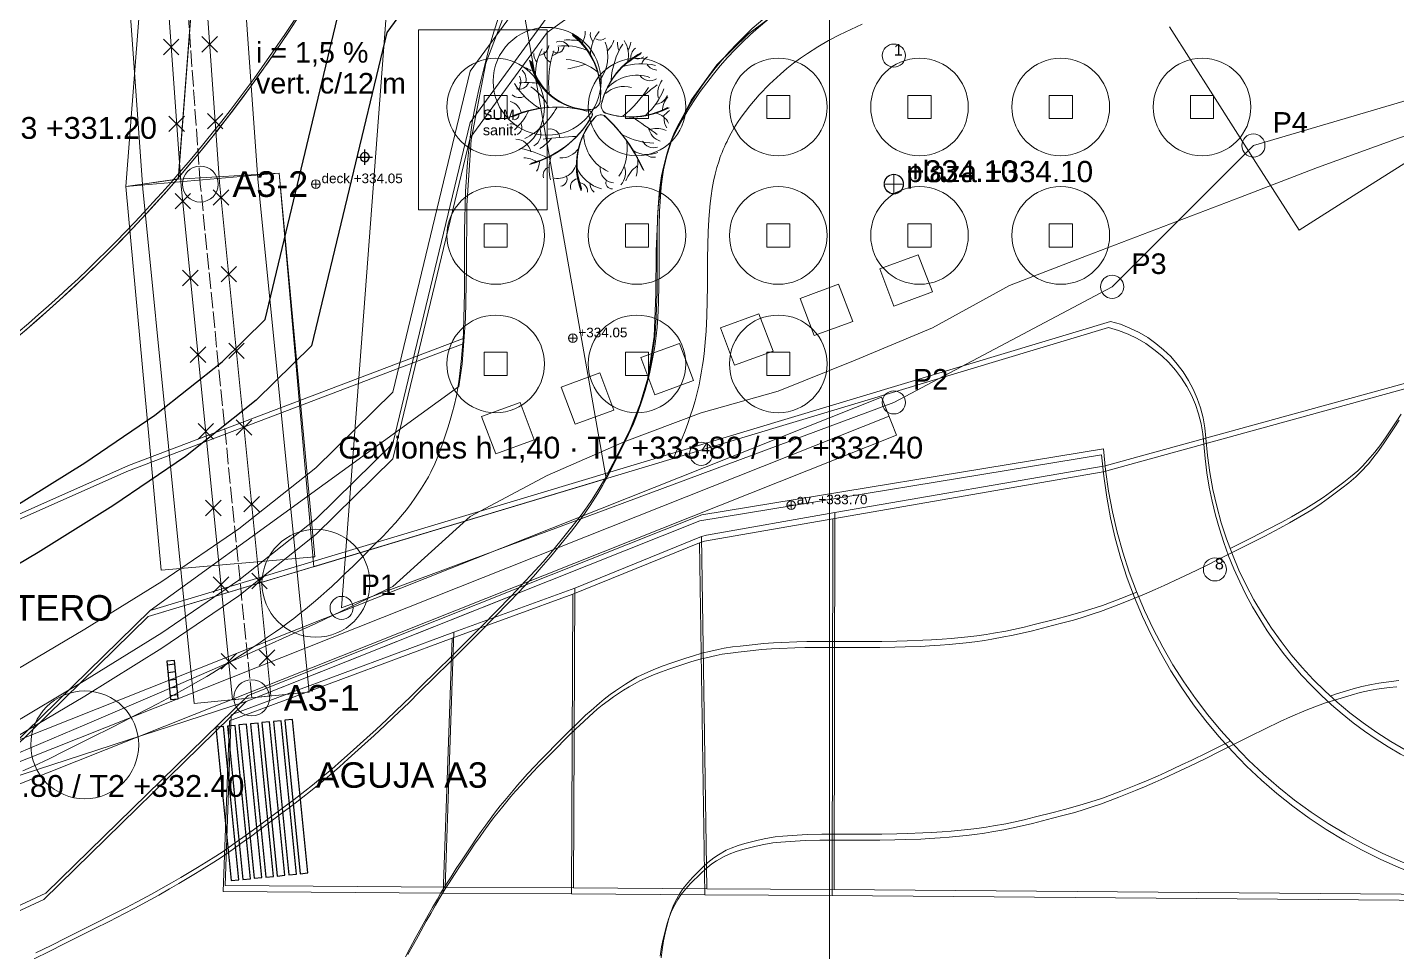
# Model space of a CAD drawing. Header units: metres. Extents: x -1097 to 1588, y -673 to 884.
# Drawn here: x 837.5 to 944.1, y 270.2 to 342.2 of the extents above; entities that cross this region are included whole.
import ezdxf

# ---------------------------------------------------------------- set-up
doc = ezdxf.new("R2010")
doc.units = ezdxf.units.M
doc.linetypes.add('DASHED', pattern=[1.524, 1.27, -0.254])
doc.layers.get('0').update_dxf_attribs({"lineweight": 0, "plot": 0})
for name, color, linetype, lineweight, plot in [('ARBOLES_PROY', 3, 'Continuous', 0, False), ('CORTES', 1, 'Continuous', 0, False), ('COTAS', 7, 'Continuous', 0, False), ('CRECIDA_Q100', 5, 'Continuous', 0, False), ('ESCALERAS', 7, 'Continuous', 0, False), ('Espacios relajacion', 32, 'Continuous', 0, False), ('EXTENSIONES', 252, 'Continuous', 0, False), ('HATCHS', 7, 'Continuous', 0, False), ('PERGOLADO', 7, 'Continuous', 0, False), ('PLAZA-DISEÑO', 6, 'Continuous', 0, False), ('Plazas de Arribo', 40, 'Continuous', 0, False), ('PROY-TEXTO', 7, 'Continuous', 0, False), ('PROYECCIONES', 7, 'Continuous', 0, False), ('REPLANTEO', 1, 'Continuous', 0, False), ('SUDS-CUNETA_VERDE', 3, 'Continuous', 0, False), ('SUDS-JARDIN_LLUVIA', 4, 'Continuous', 0, False), ('SUDS-PASARELA', 30, 'Continuous', 0, False), ('TERRAZAS-GAVIONES', 8, 'Continuous', 0, False), ('TERRENO', 188, 'Continuous', 0, False), ('VEGETACION', 85, 'Continuous', 0, False), ('VISTA', 7, 'Continuous', 0, False), ('VISTA LEJOS', 7, 'Continuous', 0, False)]:
    doc.layers.add(name, color=color, linetype=linetype, lineweight=lineweight, plot=plot)
doc.styles.add('ARIAL', font='arial.ttf')

# ---------------------------------------------------------------- blocks, each defined once
blk = doc.blocks.new('BICICLETERO')
for points in [[(-1.5, -0.3), (1.5, -0.3), (1.5, 0.3), (-1.5, 0.3), (-1.5, -0.3)], [(-1.2, -0.3), (-1.2, 0.3)], [(-0.6, -0.3), (-0.6, 0.3)], [(0, -0.3), (0, 0.3)], [(0.6, -0.3), (0.6, 0.3)], [(1.2, -0.3), (1.2, 0.3)]]:
    blk.add_lwpolyline(points)
blk = doc.blocks.new('LUMINARIA')
for points in [[(-0.6, 0), (0.6, 0)], [(0.35, 0), (0.32, 0.14), (0.23, 0.26), (0.11, 0.33), (-0.04, 0.35), (-0.18, 0.3), (-0.28, 0.21), (-0.34, 0.07), (-0.34, -0.07), (-0.28, -0.21), (-0.18, -0.3), (-0.04, -0.35), (0.11, -0.33), (0.23, -0.26), (0.32, -0.14), (0.35, 0)], [(0, -0.6), (0, 0.6)]]:
    blk.add_lwpolyline(points)

msp = doc.modelspace()

# ---------------------------------------------------------------- linework, layer by layer
at = {"layer": ''}
for points in [[(836.29, 304.74), (842, 308.29), (847.47, 312.01), (852.7, 316.17), (856.04, 319.45), (861.82, 343.52), (870.17, 354.92), (878.32, 360.74), (886.33, 364.73), (891.19, 365.79), (894.73, 368.57), (898.88, 372.64), (905.43, 386.61), (914.22, 392.04), (920.22, 395.74), (932.77, 403.49), (939.76, 406.74)], [(947.56, 405.37), (941.3, 403.04), (934.67, 399.96), (922.32, 392.34), (916.32, 388.63), (908.55, 383.83), (902.2, 370.29), (897.37, 365.56), (892.94, 362.07), (887.66, 360.93), (880.38, 357.3), (873.02, 352.04), (865.52, 341.81), (859.66, 317.4), (855.36, 313.17), (849.85, 308.79), (844.18, 304.94), (838.37, 301.32), (832.67, 297.95)]]:
    msp.add_lwpolyline(points, dxfattribs=at)
for points in [[(855.8, 276.01), (854.6, 287.95), (854, 287.89), (855.2, 275.95)], [(856.69, 276.1), (855.5, 288.04), (854.9, 287.98), (856.09, 276.04)], [(857.59, 276.19), (856.39, 288.13), (855.8, 288.07), (856.99, 276.13)], [(858.48, 276.28), (857.29, 288.22), (856.69, 288.16), (857.89, 276.22)], [(859.38, 276.37), (858.18, 288.31), (857.59, 288.25), (858.78, 276.31)], [(854, 275.83), (852.81, 287.77), (852.21, 287.71), (853.41, 275.77)], [(854.9, 275.92), (853.71, 287.86), (853.11, 287.8), (854.3, 275.86)]]:
    msp.add_lwpolyline(points, close=True, dxfattribs=at)
at = {"layer": 'ARBOLES_PROY'}
for centre, radius in [((878, 338), 4.2), ((874, 336), 3.8), ((874, 336), 3.8), ((885, 336), 3.8), ((885, 336), 3.8), ((896, 336), 3.8), ((896, 336), 3.8), ((907, 336), 3.8), ((907, 336), 3.8), ((918, 336), 3.8), ((918, 336), 3.8), ((929, 336), 3.8), ((929, 336), 3.8), ((874, 326), 3.8), ((874, 326), 3.8), ((885, 326), 3.8), ((885, 326), 3.8), ((896, 326), 3.8), ((896, 326), 3.8), ((907, 326), 3.8), ((907, 326), 3.8), ((918, 326), 3.8), ((918, 326), 3.8), ((874, 316), 3.8), ((874, 316), 3.8), ((885, 316), 3.8), ((885, 316), 3.8), ((896, 316), 3.8), ((896, 316), 3.8), ((860, 298.92), 4.2), ((842, 286.34), 4.2)]:
    msp.add_circle(centre, radius, dxfattribs=at)
at = {"layer": 'CORTES'}
msp.add_lwpolyline([(900, 262), (900, 445)], dxfattribs=at)
at = {"layer": 'COTAS'}
for points in [[(905, 329.24), (905, 330.76)], [(905, 329.26), (905, 330.74)], [(859.66, 330), (860.34, 330)], [(859.66, 330), (860.34, 330)], [(860, 329.66), (860, 330.34)], [(860, 329.66), (860, 330.34)], [(904.24, 330), (905.76, 330)], [(904.26, 330), (905.74, 330)], [(879.66, 318), (880.34, 318)], [(879.66, 318), (880.34, 318)], [(880, 317.66), (880, 318.34)], [(880, 317.66), (880, 318.34)], [(896.66, 305), (897.34, 305)], [(896.66, 305), (897.34, 305)], [(897, 304.66), (897, 305.34)], [(897, 304.66), (897, 305.34)]]:
    msp.add_lwpolyline(points, dxfattribs=at)
for centre, radius in [((905, 330), 0.765), ((905, 330), 0.743), ((860, 330), 0.338), ((860, 330), 0.338), ((880, 318), 0.338), ((880, 318), 0.338), ((897, 305), 0.338), ((897, 305), 0.338)]:
    msp.add_circle(centre, radius, dxfattribs=at)
at = {"layer": 'CRECIDA_Q100'}
msp.add_lwpolyline([(836, 291.78), (842, 295.34), (848, 299.07), (854, 303.15), (860, 307.92), (866, 313.81), (872, 338.8), (878, 347), (884, 351.29), (890, 354.27), (896, 355.57), (902, 360.3), (908, 366.17), (914, 378.97), (920, 382.68), (926, 386.38), (932, 390.09), (938, 393.79), (944, 396.58), (950, 398.81), (956, 401.04), (962, 403.28), (968, 405.51)], dxfattribs=at)
at = {"layer": 'ESCALERAS'}
for centre, radius, start, end in [((959.22, 312.29), 30, -176.0609, 64.6181), ((959.07, 311.82), 30, 183.9391, 26.8131), ((959.22, 312.29), 38, -175.6366, -97.9866), ((959.07, 311.82), 38, 184.3634, 262.0134)]:
    msp.add_arc(centre, radius, start, end, dxfattribs=at)
at = {"layer": 'Espacios relajacion'}
msp.add_lwpolyline([(872.43, 364.79), (850.92, 351.67), (849.28, 330.38), (857.15, 330.86), (859.91, 300.99), (859.76, 300.98), (859.83, 300.21), (882.61, 307.07)], close=True, dxfattribs=at)
for points in [[(882.61, 307.07), (872.43, 364.79)], [(849.28, 330.38), (857.15, 330.86)], [(857.15, 330.86), (859.83, 300.21)]]:
    msp.add_lwpolyline(points, dxfattribs=at)
at = {"layer": 'EXTENSIONES'}
msp.add_lwpolyline([(882.61, 307.07), (883.57, 308.99), (884.47, 310.92), (885.25, 312.88), (885.84, 314.88), (886.34, 318.12), (886.48, 321.44), (886.5, 324.81), (886.65, 328.17), (886.8, 329.54), (887.02, 330.89), (887.33, 332.22), (887.75, 333.51), (889.21, 336.54), (891.23, 339.28), (893.68, 341.69), (896.44, 343.75)], dxfattribs=at)
msp.add_lwpolyline([(845.19, 329.82), (857.15, 330.86), (859.91, 300.99), (847.96, 299.95)], close=True, dxfattribs=at)
at = {"layer": 'EXTENSIONES', "color": 253}
msp.add_lwpolyline([(854.57, 289.71), (875.69, 298.12), (875.81, 298.24), (876.93, 299.45), (877.55, 300.14), (878.27, 300.97), (878.85, 301.68), (879.89, 302.98), (880.42, 303.66), (880.96, 304.41), (881.35, 304.97), (881.95, 305.92), (882.31, 306.52), (882.61, 307.07), (846.95, 296.33), (831.2, 280.94), (801.18, 272.33)], close=True, dxfattribs=at)
at = {"layer": 'HATCHS'}
for points in [[(848.84, 376.78), (849.35, 375.81), (852.93, 377.73), (849.28, 330.38), (845.2, 329.82), (848.84, 376.78)], [(845.19, 329.82), (849.18, 330.37)]]:
    msp.add_lwpolyline(points, dxfattribs=at)
at = {"layer": 'HATCHS', "color": 251}
for points in [[(852.92, 377.7), (849.35, 375.81), (848.84, 376.77), (845.2, 329.82), (849.18, 330.37), (849.29, 330.49)], [(857.15, 330.86), (845.19, 329.82), (847.96, 299.95), (859.91, 300.99)]]:
    msp.add_lwpolyline(points, close=True, dxfattribs=at)
at = {"layer": 'PERGOLADO'}
for points in [[(873.22, 339.4), (879.01, 354.62)], [(872.09, 333.45), (873.22, 339.4)], [(871.75, 328.32), (872.09, 333.45)], [(871.72, 323.51), (871.75, 328.32)], [(871.66, 319.54), (871.72, 323.51)], [(871.39, 316.01), (871.66, 319.54)], [(871.13, 314.23), (871.39, 316.01)], [(871.13, 314.23), (847.1, 296.8)], [(847.1, 296.8), (831.35, 281.41)], [(846.95, 296.33), (831.2, 280.94)]]:
    msp.add_lwpolyline(points, dxfattribs=at)
at = {"layer": 'PLAZA-DISEÑO'}
for points in [[(862, 297), (905, 313), (922, 322), (933, 333), (950, 338), (970, 336), (985, 330), (995, 342), (992, 360), (960, 368), (920, 366), (885, 360), (866, 350)], [(862, 297), (905, 313), (922, 322), (933, 333), (950, 338), (970, 336), (985, 330), (995, 342), (992, 360), (960, 368), (920, 366), (885, 360), (866, 350)], [(868, 328), (878, 328), (878, 342), (868, 342)], [(868, 328), (878, 328), (878, 342), (868, 342)], [(873.1, 335.1), (874.9, 335.1), (874.9, 336.9), (873.1, 336.9)], [(873.1, 335.1), (874.9, 335.1), (874.9, 336.9), (873.1, 336.9)], [(884.1, 335.1), (885.9, 335.1), (885.9, 336.9), (884.1, 336.9)], [(884.1, 335.1), (885.9, 335.1), (885.9, 336.9), (884.1, 336.9)], [(895.1, 335.1), (896.9, 335.1), (896.9, 336.9), (895.1, 336.9)], [(895.1, 335.1), (896.9, 335.1), (896.9, 336.9), (895.1, 336.9)], [(906.1, 335.1), (907.9, 335.1), (907.9, 336.9), (906.1, 336.9)], [(906.1, 335.1), (907.9, 335.1), (907.9, 336.9), (906.1, 336.9)], [(917.1, 335.1), (918.9, 335.1), (918.9, 336.9), (917.1, 336.9)], [(917.1, 335.1), (918.9, 335.1), (918.9, 336.9), (917.1, 336.9)], [(928.1, 335.1), (929.9, 335.1), (929.9, 336.9), (928.1, 336.9)], [(928.1, 335.1), (929.9, 335.1), (929.9, 336.9), (928.1, 336.9)], [(873.1, 325.1), (874.9, 325.1), (874.9, 326.9), (873.1, 326.9)], [(873.1, 325.1), (874.9, 325.1), (874.9, 326.9), (873.1, 326.9)], [(884.1, 325.1), (885.9, 325.1), (885.9, 326.9), (884.1, 326.9)], [(884.1, 325.1), (885.9, 325.1), (885.9, 326.9), (884.1, 326.9)], [(895.1, 325.1), (896.9, 325.1), (896.9, 326.9), (895.1, 326.9)], [(895.1, 325.1), (896.9, 325.1), (896.9, 326.9), (895.1, 326.9)], [(906.1, 325.1), (907.9, 325.1), (907.9, 326.9), (906.1, 326.9)], [(906.1, 325.1), (907.9, 325.1), (907.9, 326.9), (906.1, 326.9)], [(917.1, 325.1), (918.9, 325.1), (918.9, 326.9), (917.1, 326.9)], [(917.1, 325.1), (918.9, 325.1), (918.9, 326.9), (917.1, 326.9)], [(905, 320.5), (908, 321.6), (906.9, 324.5), (903.9, 323.4)], [(905, 320.5), (908, 321.6), (906.9, 324.5), (903.9, 323.4)], [(898.8, 318.2), (901.8, 319.3), (900.7, 322.2), (897.7, 321.1)], [(898.8, 318.2), (901.8, 319.3), (900.7, 322.2), (897.7, 321.1)], [(892.6, 315.9), (895.6, 317), (894.5, 319.9), (891.5, 318.8)], [(892.6, 315.9), (895.6, 317), (894.5, 319.9), (891.5, 318.8)], [(873.1, 315.1), (874.9, 315.1), (874.9, 316.9), (873.1, 316.9)], [(873.1, 315.1), (874.9, 315.1), (874.9, 316.9), (873.1, 316.9)], [(884.1, 315.1), (885.9, 315.1), (885.9, 316.9), (884.1, 316.9)], [(884.1, 315.1), (885.9, 315.1), (885.9, 316.9), (884.1, 316.9)], [(886.4, 313.6), (889.4, 314.7), (888.3, 317.6), (885.3, 316.5)], [(886.4, 313.6), (889.4, 314.7), (888.3, 317.6), (885.3, 316.5)], [(895.1, 315.1), (896.9, 315.1), (896.9, 316.9), (895.1, 316.9)], [(895.1, 315.1), (896.9, 315.1), (896.9, 316.9), (895.1, 316.9)], [(880.2, 311.3), (883.2, 312.4), (882.1, 315.3), (879.1, 314.2)], [(880.2, 311.3), (883.2, 312.4), (882.1, 315.3), (879.1, 314.2)], [(874, 309), (877, 310.1), (875.9, 313), (872.9, 311.9)], [(874, 309), (877, 310.1), (875.9, 313), (872.9, 311.9)]]:
    msp.add_lwpolyline(points, close=True, dxfattribs=at)
for centre in [(905, 340), (905, 340), (890, 309), (890, 309), (930, 300), (930, 300)]:
    msp.add_circle(centre, 0.9, dxfattribs=at)
at = {"layer": 'Plazas de Arribo'}
for points in [[(887.83, 308.64), (887.89, 308.77), (887.94, 308.89), (888, 309.02), (888.06, 309.15), (888.29, 309.68), (888.52, 310.23), (888.74, 310.78), (888.95, 311.35), (889.15, 311.93), (889.34, 312.53), (889.52, 313.13), (889.68, 313.75), (889.76, 314.06), (889.83, 314.36), (889.89, 314.67), (889.95, 314.98), (890.01, 315.28), (890.06, 315.59), (890.11, 315.89), (890.15, 316.19), (890.23, 316.79), (890.29, 317.39), (890.34, 317.98), (890.38, 318.56), (890.44, 319.74), (890.47, 320.9), (890.49, 322.03), (890.49, 323.13), (890.5, 324.21), (890.51, 325.26), (890.54, 326.27), (890.59, 327.25), (890.64, 327.88), (890.7, 328.48), (890.77, 329.08), (890.86, 329.66), (890.97, 330.22), (891.09, 330.77), (891.23, 331.3), (891.39, 331.81), (891.46, 332.03), (891.54, 332.25), (891.63, 332.47), (891.71, 332.68), (891.81, 332.89), (891.9, 333.11), (892.01, 333.32), (892.11, 333.53), (892.34, 333.96), (892.58, 334.38), (892.84, 334.79), (893.12, 335.21), (893.78, 336.09), (894.51, 336.95), (895.31, 337.77), (896.17, 338.56), (896.68, 338.99), (897.2, 339.4), (897.74, 339.79), (898.29, 340.17), (899.09, 340.69), (899.92, 341.17), (900.77, 341.62), (901.64, 342.04), (902.53, 342.44)], [(926.47, 342.24), (929.83, 336.96), (933.19, 331.68), (936.56, 326.4), (940.77, 329.09), (944.99, 331.77)]]:
    msp.add_lwpolyline(points, dxfattribs=at)
at = {"layer": 'PROYECCIONES'}
for centre in [(919.27, 309.27), (919.42, 309.74)]:
    msp.add_arc(centre, 9.88, 2.7952, 75.6563, dxfattribs=at)
at = {"layer": 'REPLANTEO', "linetype": 'DASHED'}
for points in [[(900, 262), (900, 445)], [(855, 290), (851, 330), (846, 400)]]:
    msp.add_lwpolyline(points, dxfattribs=at)
at = {"layer": 'REPLANTEO'}
for points in [[(862, 297), (905, 313), (922, 322), (933, 333), (950, 338), (970, 336), (985, 330), (995, 342), (992, 360), (960, 368), (920, 366), (885, 360), (866, 350), (862, 297)], [(848.13, 340.07), (849.33, 341.27)], [(848.13, 341.27), (849.33, 340.07)], [(851.13, 340.28), (852.33, 341.48)], [(851.13, 341.48), (852.33, 340.28)], [(848.56, 334.08), (849.76, 335.28)], [(848.56, 335.28), (849.76, 334.08)], [(851.55, 334.3), (852.75, 335.5)], [(851.55, 335.5), (852.75, 334.3)], [(852.01, 328.36), (853.21, 329.56)], [(852.01, 329.56), (853.21, 328.36)], [(849.03, 328.06), (850.23, 329.26)], [(849.03, 329.26), (850.23, 328.06)], [(849.62, 322.09), (850.82, 323.29)], [(849.62, 323.29), (850.82, 322.09)], [(852.61, 322.39), (853.81, 323.59)], [(852.61, 323.59), (853.81, 322.39)], [(850.22, 316.12), (851.42, 317.32)], [(850.22, 317.32), (851.42, 316.12)], [(853.21, 316.42), (854.41, 317.62)], [(853.21, 317.62), (854.41, 316.42)], [(850.82, 310.15), (852.02, 311.35)], [(850.82, 311.35), (852.02, 310.15)], [(853.8, 310.45), (855, 311.65)], [(853.8, 311.65), (855, 310.45)], [(851.41, 304.18), (852.61, 305.38)], [(851.41, 305.38), (852.61, 304.18)], [(854.4, 304.47), (855.6, 305.67)], [(854.4, 305.67), (855.6, 304.47)], [(855, 298.5), (856.2, 299.7)], [(855, 299.7), (856.2, 298.5)], [(852.01, 298.21), (853.21, 299.41)], [(852.01, 299.41), (853.21, 298.21)], [(852.61, 292.24), (853.81, 293.44)], [(852.61, 293.44), (853.81, 292.24)], [(855.59, 292.53), (856.79, 293.73)], [(855.59, 293.73), (856.79, 292.53)]]:
    msp.add_lwpolyline(points, dxfattribs=at)
for centre, radius in [((933, 333), 0.9), ((851, 330), 1.4), ((922, 322), 0.9), ((905, 313), 0.9), ((862, 297), 0.9), ((855, 290), 1.4)]:
    msp.add_circle(centre, radius, dxfattribs=at)
at = {"layer": 'SUDS-CUNETA_VERDE'}
msp.add_lwpolyline([(560.29, 261.58), (635, 253.61), (719.7, 262.58), (799.37, 272.54), (831.06, 284.43), (904.04, 313.42), (905.22, 310.44), (832.23, 281.45), (832.2, 281.43), (800.32, 269.48), (800.14, 269.42), (799.96, 269.39), (720.08, 259.41), (720.05, 259.4), (635.17, 250.41), (635, 250.41), (634.83, 250.41), (559.94, 258.4), (559.92, 258.41), (484.93, 267.4), (485.31, 270.58), (560.29, 261.58)], close=True, dxfattribs=at)
msp.add_lwpolyline([(485.12, 268.99), (560.11, 259.99), (635, 252.01), (719.89, 260.99), (799.76, 270.98), (831.64, 282.93), (904.63, 311.93)], dxfattribs=at)
at = {"layer": 'SUDS-JARDIN_LLUVIA'}
msp.add_lwpolyline([(846.52, 329.62), (841.51, 399.68), (850.49, 400.32), (855.48, 330.38), (859.48, 290.45), (850.52, 289.55), (846.52, 329.62)], close=True, dxfattribs=at)
msp.add_lwpolyline([(846.52, 329.62), (841.51, 399.68), (850.49, 400.32), (855.48, 330.38), (859.48, 290.45), (850.52, 289.55), (846.52, 329.62)], close=True, dxfattribs=at)
at = {"layer": 'SUDS-PASARELA'}
msp.add_lwpolyline([(849.51, 329.87), (844.5, 399.89), (847.5, 400.11), (852.49, 330.13), (856.49, 290.15), (853.51, 289.85), (849.51, 329.87)], close=True, dxfattribs=at)
at = {"layer": 'TERRAZAS-GAVIONES'}
for points in [[(836, 287.78), (842, 291.34), (848, 295.07), (854, 299.15), (860, 303.92), (866, 309.81), (872, 334.8), (878, 343), (884, 347.29), (890, 350.27), (896, 351.57), (902, 356.3), (908, 362.17), (914, 374.97), (920, 378.68), (926, 382.38), (932, 386.09), (938, 389.79), (944, 392.58), (950, 394.81)], [(836, 287.78), (842, 291.34), (848, 295.07), (854, 299.15), (860, 303.92), (866, 309.81), (872, 334.8), (878, 343), (884, 347.29), (890, 350.27), (896, 351.57), (902, 356.3), (908, 362.17), (914, 374.97), (920, 378.68), (926, 382.38), (932, 386.09), (938, 389.79), (944, 392.58), (950, 394.81)], [(950, 394.81), (944, 392.58), (938, 389.79), (932, 386.09), (926, 382.38), (920, 378.68), (914, 374.97), (908, 362.17), (902, 356.3), (896, 351.57), (890, 350.27), (884, 347.29), (878, 343), (872, 334.8), (866, 309.81), (860, 303.92), (854, 299.15), (848, 295.07), (842, 291.34), (836, 287.78)], [(836, 287.78), (842, 291.34), (848, 295.07), (854, 299.15), (860, 303.92), (866, 309.81), (872, 334.8), (878, 343), (884, 347.29), (890, 350.27), (896, 351.57), (902, 356.3), (908, 362.17), (914, 374.97), (920, 378.68), (926, 382.38), (932, 386.09), (938, 389.79), (944, 392.58), (950, 394.81)], [(836, 286.58), (842, 290.14), (848, 293.87), (854, 297.95), (860, 302.72), (866, 308.61), (872, 333.6), (878, 341.8), (884, 346.09), (890, 349.07), (896, 350.37), (902, 355.1), (908, 360.97), (914, 373.77), (920, 377.48), (926, 381.18), (932, 384.89), (938, 388.59), (944, 391.38), (950, 393.61)], [(950, 335.61), (944, 333.48), (938, 331.28), (932, 328.99), (926, 326.7), (920, 324.4), (914, 322.11), (908, 318.81), (902, 316.28), (896, 313.87), (890, 312.2), (884, 309.94), (878, 307.3), (872, 304.12), (866, 298.66), (860, 295.8), (854, 293.09), (848, 290.47), (842, 287.9), (836, 285.36)]]:
    msp.add_lwpolyline(points, dxfattribs=at)
at = {"layer": 'TERRENO'}
for points in [[(819.42, 306.08, 0.154146), (865.2, 354.78, -0.264746), (939.19, 409.4, 0.126184), (1009.14, 440.83, 0.023351), (1019.7, 446.19, -0.201499), (1077.44, 445.72, 0.274025), (1160, 467.77, -0.097633), (1218.3, 522.43, -0.025758), (1250.44, 542.74, -0.121791), (1294.23, 555.82, 0.223923), (1324.52, 579.81, -0.189715), (1348.57, 596.17, 0.18602), (1376.09, 613.18, -0.224698), (1469.12, 654.69, 0.185508), (1499.57, 666.61, -0.210652), (1535.21, 677.62)], [(838.05, 269.69), (839.23, 270.26), (840.4, 270.84), (842.74, 272.01), (843.91, 272.6), (845.09, 273.21), (845.89, 273.62), (847.09, 274.27), (847.78, 274.65), (848.61, 275.12), (849.32, 275.54), (850.62, 276.32), (851.3, 276.73), (852.05, 277.21), (852.61, 277.58), (853.57, 278.23), (854.16, 278.65), (855, 279.25), (855.79, 279.85), (857.35, 281.01), (858.14, 281.62), (858.98, 282.26), (859.57, 282.74), (860.53, 283.52), (861.09, 283.99), (861.84, 284.64), (862.52, 285.25), (863.82, 286.41), (864.53, 287.06), (865.36, 287.84), (866.05, 288.49), (867.26, 289.65), (868.05, 290.43), (869.23, 291.6), (870.4, 292.76), (872.74, 295.1), (873.9, 296.27), (875.05, 297.45), (875.81, 298.24), (876.93, 299.45), (877.55, 300.14), (878.27, 300.97), (878.85, 301.68), (879.89, 302.98), (880.42, 303.66), (880.96, 304.41), (881.35, 304.97), (881.95, 305.92), (882.31, 306.52), (882.77, 307.35), (883.18, 308.15), (883.96, 309.71), (884.34, 310.5), (884.72, 311.34), (884.96, 311.93), (885.3, 312.88), (885.49, 313.45), (885.69, 314.2), (885.84, 314.88), (886.1, 316.18), (886.22, 316.89), (886.34, 317.72), (886.41, 318.4), (886.49, 319.61), (886.53, 320.41), (886.56, 321.59), (886.57, 322.76), (886.57, 325.1), (886.58, 326.26), (886.61, 327.41), (886.65, 328.17), (886.73, 329.29), (886.8, 329.91), (886.92, 330.63), (887.04, 331.21), (887.3, 332.25), (887.45, 332.78), (887.66, 333.32), (887.75, 333.51, -0.255092), (908.97, 348.56, 0.197037)]]:
    msp.add_lwpolyline(points, format="xyb", dxfattribs=at)
for points in [[(874.18, 342.88), (873.88, 341.93), (873.7, 341.34), (873.47, 340.5), (873.26, 339.71), (872.88, 338.15), (872.68, 337.36), (872.5, 336.52), (872.38, 335.92), (872.2, 334.97), (872.11, 334.41), (872.01, 333.66), (871.94, 332.98), (871.81, 331.68), (871.74, 330.97), (871.69, 330.14), (871.65, 329.45), (871.61, 328.24), (871.59, 327.45), (871.58, 326.27), (871.57, 325.1), (871.57, 322.76), (871.57, 321.6), (871.55, 320.43), (871.53, 319.65), (871.49, 318.49), (871.46, 317.84), (871.4, 317.06), (871.34, 316.41), (871.21, 315.25), (871.13, 314.64), (871.03, 313.99), (870.94, 313.52), (870.76, 312.74), (870.64, 312.27), (870.46, 311.62), (870.26, 311.01), (869.88, 309.85), (869.67, 309.26), (869.44, 308.65), (869.26, 308.23), (868.96, 307.58), (868.77, 307.21), (868.49, 306.74), (868.23, 306.32), (867.71, 305.54), (867.42, 305.12), (867.06, 304.65), (866.75, 304.27), (866.19, 303.62), (865.81, 303.21), (865.23, 302.6), (864.65, 302.01), (863.49, 300.85), (862.9, 300.26), (862.29, 299.67), (861.87, 299.27), (861.23, 298.67), (860.85, 298.33), (860.38, 297.91), (859.96, 297.55), (859.18, 296.9), (858.76, 296.56), (858.29, 296.19), (857.91, 295.91), (857.27, 295.43), (856.85, 295.13), (856.24, 294.72), (855.65, 294.32), (854.49, 293.54), (853.88, 293.14), (853.23, 292.72), (852.76, 292.43), (851.98, 291.95), (851.51, 291.67), (850.86, 291.29), (850.25, 290.95), (849.09, 290.3), (848.44, 289.95), (847.66, 289.53), (847.01, 289.19), (845.85, 288.59), (845.07, 288.19), (843.9, 287.6), (842.74, 287.01), (840.4, 285.85), (839.22, 285.26), (838.01, 284.69), (837.18, 284.31)], [(867.17, 270.02), (867.59, 270.8), (867.95, 271.44), (868.59, 272.61), (868.94, 273.22), (869.31, 273.86), (869.59, 274.34), (870.07, 275.12), (870.37, 275.59), (870.78, 276.24), (871.18, 276.85), (871.96, 278.01), (872.36, 278.6), (872.78, 279.21), (873.07, 279.62), (873.55, 280.27), (873.83, 280.65), (874.21, 281.12), (874.55, 281.54), (875.19, 282.32), (875.55, 282.73), (875.97, 283.21), (876.31, 283.58), (876.91, 284.23), (877.31, 284.65), (877.9, 285.25), (878.49, 285.85), (879.65, 287.01), (880.24, 287.59), (880.85, 288.17), (881.27, 288.55), (881.91, 289.11), (882.29, 289.42), (882.76, 289.78), (883.18, 290.07), (883.96, 290.59), (884.38, 290.85), (884.85, 291.13), (885.23, 291.32), (885.87, 291.62), (886.29, 291.8), (886.9, 292.03), (887.49, 292.23), (888.65, 292.62), (889.26, 292.82), (889.91, 293), (890.38, 293.12), (891.16, 293.3), (891.63, 293.39), (892.28, 293.49), (892.89, 293.56), (894.05, 293.69), (894.7, 293.76), (895.48, 293.81), (896.13, 293.85), (897.29, 293.89), (898.07, 293.91), (899.24, 293.92), (900.4, 293.93), (902.74, 293.93), (903.91, 293.93), (905.09, 293.95), (905.89, 293.97), (907.1, 294.01), (907.78, 294.04), (908.61, 294.1), (909.32, 294.16), (910.62, 294.29), (911.3, 294.37), (912.05, 294.47), (912.62, 294.56), (913.57, 294.74), (914.16, 294.86), (915, 295.04), (915.79, 295.23), (917.35, 295.62), (918.15, 295.83), (918.98, 296.06), (919.58, 296.24), (920.53, 296.54), (921.09, 296.73), (921.84, 297.01), (922.52, 297.27), (923.82, 297.79), (924.53, 298.08), (925.36, 298.44), (926.05, 298.75), (927.26, 299.31), (928.05, 299.69), (929.23, 300.26), (930.4, 300.85), (932.74, 302.01), (933.9, 302.6), (935.05, 303.21), (935.81, 303.62), (936.93, 304.27), (937.55, 304.65), (938.27, 305.12), (938.85, 305.54), (939.89, 306.32), (940.42, 306.74), (940.97, 307.21), (941.35, 307.58), (941.95, 308.23), (942.31, 308.65), (942.77, 309.26), (943.18, 309.85), (943.96, 311.01), (944.34, 311.62)], [(886.8, 269.9), (886.92, 270.62), (887.04, 271.21), (887.3, 272.25), (887.45, 272.77), (887.66, 273.32), (887.84, 273.71), (888.18, 274.31), (888.42, 274.67), (888.8, 275.13), (889.18, 275.54), (889.96, 276.32), (890.37, 276.7), (890.83, 277.08), (891.19, 277.32), (891.79, 277.66), (892.18, 277.84), (892.72, 278.05), (893.25, 278.2), (894.29, 278.46), (894.87, 278.58), (895.59, 278.7), (896.21, 278.77), (897.33, 278.85), (898.09, 278.89), (899.24, 278.92), (900.4, 278.93), (902.74, 278.93), (903.91, 278.93), (905.09, 278.95), (905.89, 278.97), (907.1, 279.01), (907.78, 279.04), (908.61, 279.1), (909.32, 279.16), (910.62, 279.29), (911.3, 279.37), (912.05, 279.47), (912.62, 279.56), (913.57, 279.73), (914.16, 279.85), (915, 280.04), (915.79, 280.23), (917.35, 280.62), (918.15, 280.83), (918.98, 281.06), (919.58, 281.24), (920.53, 281.54), (921.09, 281.73), (921.84, 282.01), (922.52, 282.27), (923.82, 282.79), (924.53, 283.08), (925.36, 283.44), (926.05, 283.75), (927.26, 284.31), (928.05, 284.69), (929.23, 285.26), (930.4, 285.85), (932.74, 287.01), (933.91, 287.59), (935.09, 288.15), (935.89, 288.51), (937.1, 289.03), (937.78, 289.3), (938.61, 289.6), (939.32, 289.83), (940.62, 290.22), (941.3, 290.41), (942.05, 290.58), (942.62, 290.68), (943.57, 290.81), (944.16, 290.87)]]:
    msp.add_lwpolyline(points, dxfattribs=at)
at = {"layer": 'VEGETACION'}
for centre, radius, start, end in [((879.62, 334.65), 6.57, 82.3394, 92.5468), ((876.32, 337.13), 5.86, -7.0126, 51.7609), ((876.38, 337.12), 5.8, -7.0126, 51.7609), ((876.43, 337.1), 5.74, -7.0126, 51.7609), ((876.49, 337.09), 5.69, -7.0126, 51.7609), ((879.1, 341.9), 1.87, -30.3109, -0.1369), ((882.2, 341.64), 0.839, 169.6778, -136.2887), ((884.37, 339.97), 3, 140.203, 178.1947), ((882.14, 341.79), 0.58, -125.0679, -46.7585), ((881.84, 341.47), 1.38, -52.2138, -10.7459), ((877.81, 340.11), 0.855, 175.5863, -134.2924), ((880.94, 338.61), 3.84, 149.9473, -176.8254), ((877.25, 340.88), 0.878, -80.5732, -5.4598), ((878.7, 340.31), 0.939, 178.8709, -119.6274), ((885.98, 337.88), 7.86, 161.4244, -173.9045), ((878.78, 340.77), 0.548, -126.8376, -2.2225), ((878.34, 340.57), 0.561, -77.8599, 7.8919), ((879, 340.34), 0.775, 26.989, 112.3536), ((879.32, 336.02), 4.75, 68.3223, 95.6759), ((879.6, 339.97), 3.13, -37.04, 20.2784), ((888.05, 334.87), 5.97, 117.2325, 165.0827), ((887.99, 334.88), 5.91, 117.2325, 165.0827), ((888.11, 334.87), 6.03, 117.2325, 165.0827), ((889.22, 337.62), 6.26, 148.3668, 175.7309), ((884.84, 340.93), 1.35, 174.4694, -156.1224), ((882.15, 340.03), 2.18, -14.1206, 31.5271), ((883.47, 341.07), 1.04, -37.8757, -0.6938), ((885.46, 339.87), 0.93, 129.1335, -169.7906), ((873.77, 333.56), 6.05, 60.2465, 65.6779), ((881.28, 340.52), 4.73, -169.3991, -90.6111), ((881.28, 340.47), 4.68, -169.3991, -90.6111), ((881.29, 340.42), 4.64, -169.3991, -90.6111), ((881.3, 340.38), 4.59, -169.3991, -90.6111), ((879.28, 335.61), 4.09, 49.1819, 87.2866), ((877.44, 350.09), 11.33, -78.8812, -71.6233), ((887.92, 334.89), 5.85, 117.2325, 165.0827), ((885.34, 334.36), 5, 77.262, 107.3482), ((885.06, 340.57), 0.81, -119.4079, -53.7772), ((886.47, 338.89), 1.21, 122.4262, 158.3906), ((886.67, 339.99), 1.13, -141.3142, -95.8118), ((874.7, 337.95), 1.25, -25.4563, 21.2377), ((875.44, 338.16), 0.931, -14.6065, 49.1598), ((884.98, 335.35), 3.12, 70.8016, 137.4059), ((886.01, 338.96), 0.922, -146.5166, -56.5593), ((888.31, 337.07), 1.69, 143.1596, -166.5877), ((875.85, 337.61), 0.88, -130.2988, -61.7859), ((880.58, 341.02), 6.03, -148.0271, -121.8354), ((875.8, 338.21), 0.827, -103.4701, -23.891), ((876.39, 330.55), 7.35, 81.8669, 94.4128), ((874.83, 334.53), 3.58, 23.3346, 57.9119), ((883.99, 335.41), 2.19, 74.3184, 131.5501), ((877.92, 342.64), 9.48, -50.9616, -32.7007), ((895.02, 326.05), 14.41, 125.9438, 130.9474), ((882.32, 339.24), 5.12, -49.014, -20.954), ((878.74, 327.12), 8.88, 74.7272, 114.2407), ((874.86, 335.3), 1.15, 14.1637, 76.1762), ((878.77, 327.21), 8.79, 74.7272, 114.2407), ((878.81, 327.29), 8.7, 74.7272, 114.2407), ((878.84, 327.38), 8.61, 74.7272, 114.2407), ((873.61, 338.78), 5.87, -63.0744, -28.8672), ((881.28, 336.7), 0.907, -93.1322, -17.9739), ((881.28, 336.69), 0.898, -93.1322, -17.9739), ((881.29, 336.68), 0.889, -93.1322, -17.9739), ((881.3, 336.67), 0.88, -93.1322, -17.9739), ((882.89, 336.11), 0.681, 153.4198, -121.2712), ((882.88, 336.11), 0.674, 153.4198, -121.2712), ((882.87, 336.1), 0.66, 153.4198, -121.2712), ((882.88, 336.1), 0.667, 153.4198, -121.2712), ((884.45, 341.43), 6.2, -108.1317, -62.2585), ((884.48, 341.49), 6.26, -108.1317, -62.2585), ((884.5, 341.55), 6.33, -108.1317, -62.2585), ((884.53, 341.6), 6.39, -108.1317, -62.2585), ((886.31, 337.32), 1.13, -79.471, -22.6738), ((888.79, 335.59), 1.83, 139.4516, 176.9574), ((875.41, 335.4), 0.39, -87.4794, 11.746), ((872.27, 337.76), 4.76, -47.9098, -25.8136), ((874.55, 339.19), 7.95, -74.8679, -30.4024), ((874.63, 339.15), 7.87, -74.8679, -30.4024), ((874.7, 339.12), 7.79, -74.8679, -30.4024), ((874.78, 339.08), 7.71, -74.8679, -30.4024), ((885.79, 331.46), 5.51, 138.4124, -158.9788), ((885.75, 331.5), 5.45, 138.4124, -158.9788), ((885.71, 331.54), 5.4, 138.4124, -158.9788), ((885.67, 331.58), 5.34, 138.4124, -158.9788), ((881.21, 335.4), 0.311, -49.8029, 114.2093), ((881.22, 335.41), 0.308, -49.8029, 114.2093), ((881.22, 335.41), 0.305, -49.8029, 114.2093), ((881.23, 335.41), 0.302, -49.8029, 114.2093), ((882.19, 334.75), 0.64, 64.1571, 144.9717), ((882.18, 334.77), 0.621, 64.1571, 144.9717), ((882.18, 334.77), 0.627, 64.1571, 144.9717), ((882.19, 334.76), 0.634, 64.1571, 144.9717), ((873.99, 326.12), 12.51, 23.8645, 47.4059), ((873.9, 326.02), 12.64, 23.8645, 47.4059), ((873.82, 325.93), 12.77, 23.8645, 47.4059), ((873.74, 325.83), 12.9, 23.8645, 47.4059), ((850.27, 284.11), 61.59, 53.8701, 56.0677), ((886.12, 334.06), 1.51, 26.9787, 76.13), ((894.58, 327.56), 10.79, 130.7293, 134.4144), ((888.41, 335.11), 1.31, 175.4194, -146.0112), ((875.11, 333.7), 0.997, 52.2518, 90.5793), ((875.43, 334.42), 0.61, -65.7095, 27.1401), ((876.45, 333.91), 1.07, -61.5198, 22.9503), ((881.26, 305.14), 28.58, 91.8959, 97.1824), ((878.23, 333.51), 0.78, 6.6356, 100.1339), ((884.01, 333.88), 3.15, -178.6401, -113.41), ((886.53, 338.85), 5.67, -117.2715, -92.2861), ((887.25, 334.64), 1.37, -169.0993, -108.5458), ((886.54, 332.55), 1.78, 65.2459, 104.8545), ((875.54, 332.28), 1.22, 10.8837, 88.4892), ((874.22, 324.55), 8.4, 63.1155, 78.2042), ((875.46, 335.99), 3.78, -58.5365, -40.244), ((879.09, 333.69), 1.65, -93.0608, -33.7955), ((880.52, 332.72), 3.72, -34.2307, 10.3731), ((886.32, 333.88), 1.05, -148.9222, -74.8688), ((876.18, 330.3), 1.74, 55.0521, 89.7129), ((876.09, 331.72), 1.31, -33.6652, 0.2761), ((881.36, 331.17), 3.2, 162.2918, -164.5827), ((878.85, 331.91), 1.47, -101.2643, -1.1503), ((885.81, 334.38), 2.09, -122.2591, -66.9897), ((879.09, 331.8), 5.97, -11.3278, 2.7521), ((886.32, 333.16), 1.08, -121.9118, -83.5178), ((878.35, 330.69), 0.66, 109.7766, -161.1616), ((879.04, 330.36), 0.513, -86.0663, 31.7343), ((882.95, 332.41), 2.86, -157.3326, -104.242), ((883.25, 331.22), 1.12, 172.8016, -94.3436), ((882.69, 330.9), 1.42, -42.0554, 18.6273), ((886.36, 329.48), 2.35, 124.7312, 160.552), ((880.49, 329.76), 0.675, 102.0332, -164.9929), ((880.46, 329.41), 0.696, -2.8136, 89.859), ((882.15, 330.03), 0.818, 174.9157, -126.473), ((883.04, 330.09), 0.456, 157.6352, -83.3031)]:
    msp.add_arc(centre, radius, start, end, dxfattribs=at)
at = {"layer": 'VISTA'}
for points in [[(846.95, 296.33), (921.72, 318.84)], [(847.1, 296.8), (921.87, 319.31)], [(890.05, 304.25), (921.33, 309.39)], [(889.9, 303.78), (921.17, 308.93)], [(854.72, 290.18), (890.05, 304.25)], [(854.57, 289.71), (889.9, 303.78)], [(854.72, 290.18), (838.97, 274.79)], [(854.57, 289.71), (838.82, 274.31)], [(831.35, 270.85), (838.82, 274.31)], [(831.5, 271.32), (838.97, 274.79)]]:
    msp.add_lwpolyline(points, dxfattribs=at)
at = {"layer": 'VISTA LEJOS'}
for points in [[(820.57, 307.12, 0.15149), (865.35, 355.25, -0.264746), (939.34, 409.87, 0.126184), (1009.29, 441.3, 0.023351), (1019.85, 446.66, -0.201499), (1077.59, 446.19, 0.274025), (1160.15, 468.24, -0.097633), (1218.45, 522.89, -0.025758), (1250.59, 543.21, -0.121791), (1294.38, 556.29, 0.223923), (1324.67, 580.28, -0.189715), (1348.73, 596.64, 0.18602), (1376.24, 613.65, -0.224698), (1469.27, 655.16, 0.185508), (1499.72, 667.08, -0.210652), (1535.36, 678.09)], [(820.42, 306.65, 0.15149), (865.2, 354.78, -0.264746), (939.19, 409.4, 0.126184), (1009.14, 440.83, 0.023351), (1019.7, 446.19, -0.201499), (1077.44, 445.72, 0.274025), (1160, 467.77, -0.097633), (1218.3, 522.43, -0.025758), (1250.44, 542.74, -0.121791), (1294.23, 555.82, 0.223923), (1324.52, 579.81, -0.189715), (1348.57, 596.17, 0.18602), (1376.09, 613.18, -0.224698), (1469.12, 654.69, 0.185508), (1499.57, 666.61, -0.210652), (1535.21, 677.62)], [(838.2, 270.16), (839.38, 270.73), (840.55, 271.31), (842.89, 272.48), (844.06, 273.07), (845.24, 273.68), (846.04, 274.09), (847.25, 274.74), (847.93, 275.12), (848.76, 275.59), (849.47, 276.01), (850.77, 276.79), (851.45, 277.2), (852.2, 277.68), (852.77, 278.05), (853.72, 278.7), (854.31, 279.12), (855.15, 279.72), (855.94, 280.31), (857.5, 281.48), (858.3, 282.09), (859.13, 282.73), (859.73, 283.21), (860.68, 283.99), (861.24, 284.46), (861.99, 285.11), (862.67, 285.71), (863.97, 286.88), (864.68, 287.53), (865.51, 288.31), (866.2, 288.96), (867.41, 290.12), (868.2, 290.9), (869.38, 292.07), (870.55, 293.23), (872.89, 295.56), (874.05, 296.74), (875.2, 297.92), (875.96, 298.71), (877.08, 299.92), (877.7, 300.6), (878.42, 301.44), (879, 302.15), (880.04, 303.45), (880.57, 304.13), (881.11, 304.88), (881.5, 305.44), (882.1, 306.39), (882.46, 306.99), (882.92, 307.82), (883.33, 308.62), (884.11, 310.18), (884.49, 310.97), (884.87, 311.81), (885.11, 312.4), (885.45, 313.35), (885.64, 313.92), (885.84, 314.67), (885.99, 315.35), (886.25, 316.65), (886.38, 317.36), (886.49, 318.19), (886.56, 318.87), (886.64, 320.08), (886.68, 320.88), (886.71, 322.06), (886.72, 323.23), (886.72, 325.57), (886.73, 326.73), (886.76, 327.88), (886.8, 328.64), (886.88, 329.76), (886.95, 330.38), (887.07, 331.1), (887.19, 331.68), (887.45, 332.72), (887.6, 333.25), (887.81, 333.79), (887.9, 333.98, -0.255092), (909.12, 349.03, 0.197037)], [(838.05, 269.69), (839.23, 270.26), (840.4, 270.84), (842.74, 272.01), (843.91, 272.6), (845.09, 273.21), (845.89, 273.62), (847.09, 274.27), (847.78, 274.65), (848.61, 275.12), (849.32, 275.54), (850.62, 276.32), (851.3, 276.73), (852.05, 277.21), (852.61, 277.58), (853.57, 278.23), (854.16, 278.65), (855, 279.25), (855.79, 279.85), (857.35, 281.01), (858.14, 281.62), (858.98, 282.26), (859.57, 282.74), (860.53, 283.52), (861.09, 283.99), (861.84, 284.64), (862.52, 285.25), (863.82, 286.41), (864.53, 287.06), (865.36, 287.84), (866.05, 288.49), (867.26, 289.65), (868.05, 290.43), (869.23, 291.6), (870.4, 292.76), (872.74, 295.1), (873.9, 296.27), (875.05, 297.45), (875.81, 298.24), (876.93, 299.45), (877.55, 300.14), (878.27, 300.97), (878.85, 301.68), (879.89, 302.98), (880.42, 303.66), (880.96, 304.41), (881.35, 304.97), (881.95, 305.92), (882.31, 306.52), (882.77, 307.35), (883.18, 308.15), (883.96, 309.71), (884.34, 310.5), (884.72, 311.34), (884.96, 311.93), (885.3, 312.88), (885.49, 313.45), (885.69, 314.2), (885.84, 314.88), (886.1, 316.18), (886.22, 316.89), (886.34, 317.72), (886.41, 318.4), (886.49, 319.61), (886.53, 320.41), (886.56, 321.59), (886.57, 322.76), (886.57, 325.1), (886.58, 326.26), (886.61, 327.41), (886.65, 328.17), (886.73, 329.29), (886.8, 329.91), (886.92, 330.63), (887.04, 331.21), (887.3, 332.25), (887.45, 332.78), (887.66, 333.32), (887.75, 333.51, -0.255092), (908.97, 348.56, 0.197037)]]:
    msp.add_lwpolyline(points, format="xyb", dxfattribs=at)
for points in [[(921.3, 307.6), (993.36, 327.42)], [(921.45, 308.07), (993.51, 327.88)], [(871.54, 318), (845.42, 308.1)], [(871.39, 317.53), (845.27, 307.63)], [(931.03, 301.16), (932.74, 302.01), (933.9, 302.6), (935.05, 303.21), (935.81, 303.62), (936.93, 304.27), (937.55, 304.65), (938.27, 305.12), (938.85, 305.54), (939.89, 306.32), (940.42, 306.74), (940.97, 307.21), (941.35, 307.58), (941.95, 308.23), (942.31, 308.65), (942.77, 309.26), (943.18, 309.85), (943.96, 311.01), (944.34, 311.62)], [(931.18, 301.63), (932.89, 302.48), (934.05, 303.07), (935.2, 303.68), (935.96, 304.09), (937.08, 304.74), (937.7, 305.12), (938.42, 305.59), (939, 306.01), (940.04, 306.79), (940.57, 307.2), (941.12, 307.68), (941.5, 308.05), (942.1, 308.7), (942.46, 309.12), (942.92, 309.73), (943.33, 310.32), (944.11, 311.48), (944.5, 312.09)], [(845.27, 307.63), (794.88, 285.22)], [(845.42, 308.1), (795.03, 285.69)], [(900.26, 303.95), (921.3, 307.6)], [(900.41, 304.42), (921.45, 308.07)], [(890.26, 302.2), (900.26, 303.95)], [(890.41, 302.67), (900.41, 304.42)], [(900.26, 303.95), (900.2, 274.61)], [(900.2, 274.61), (900.26, 303.95)], [(900.41, 304.42), (900.35, 275.08)], [(900.35, 275.08), (900.41, 304.42)], [(880.01, 298.08), (889.88, 302.08)], [(880.16, 298.55), (890.03, 302.55)], [(889.88, 302.08), (890.26, 302.2)], [(889.88, 302.08), (890.29, 274.67)], [(890.29, 274.67), (889.88, 302.08)], [(890.03, 302.55), (890.41, 302.67)], [(890.03, 302.55), (890.44, 275.14)], [(890.44, 275.14), (890.03, 302.55)], [(870.75, 295.11), (880.16, 298.55)], [(880.16, 298.55), (880.07, 275.2)], [(880.07, 275.2), (880.16, 298.55)], [(866.98, 269.84), (867.32, 270.49), (867.74, 271.27), (868.1, 271.91), (868.75, 273.08), (869.09, 273.69), (869.46, 274.33), (869.74, 274.81), (870.22, 275.59), (870.52, 276.06), (870.93, 276.71), (871.33, 277.31), (872.11, 278.48), (872.51, 279.07), (872.93, 279.68), (873.22, 280.09), (873.7, 280.74), (873.98, 281.12), (874.36, 281.59), (874.7, 282.01), (875.35, 282.79), (875.7, 283.2), (876.12, 283.68), (876.46, 284.05), (877.06, 284.7), (877.46, 285.12), (878.05, 285.72), (878.64, 286.31), (879.8, 287.48), (880.39, 288.06), (881, 288.64), (881.42, 289.02), (882.07, 289.58), (882.44, 289.89), (882.91, 290.25), (883.33, 290.54), (884.11, 291.06), (884.53, 291.32), (885, 291.6), (885.38, 291.79), (886.03, 292.09), (886.44, 292.27), (887.05, 292.5), (887.64, 292.7), (888.8, 293.09), (889.41, 293.28), (890.06, 293.47), (890.53, 293.59), (891.31, 293.76), (891.79, 293.86), (892.43, 293.96), (893.04, 294.03), (894.2, 294.16), (894.85, 294.23), (895.63, 294.28), (896.28, 294.32), (897.44, 294.36), (898.22, 294.38), (899.39, 294.39), (900.56, 294.4), (902.89, 294.4), (904.06, 294.4), (905.24, 294.42), (906.04, 294.44), (907.25, 294.48), (907.93, 294.51), (908.76, 294.57), (909.47, 294.63), (910.77, 294.76), (911.45, 294.84), (912.2, 294.94), (912.77, 295.03), (913.72, 295.2), (914.31, 295.32), (915.15, 295.51), (915.94, 295.7), (917.5, 296.09), (918.3, 296.3), (919.13, 296.53), (919.73, 296.71), (920.68, 297.01), (921.24, 297.2), (921.99, 297.48), (922.67, 297.74), (923.91, 298.23)], [(867.17, 270.02), (867.59, 270.8), (867.95, 271.44), (868.59, 272.61), (868.94, 273.22), (869.31, 273.86), (869.59, 274.34), (870.07, 275.12), (870.37, 275.59), (870.78, 276.24), (871.18, 276.85), (871.96, 278.01), (872.36, 278.6), (872.78, 279.21), (873.07, 279.62), (873.55, 280.27), (873.83, 280.65), (874.21, 281.12), (874.55, 281.54), (875.19, 282.32), (875.55, 282.73), (875.97, 283.21), (876.31, 283.58), (876.91, 284.23), (877.31, 284.65), (877.9, 285.25), (878.49, 285.85), (879.65, 287.01), (880.24, 287.59), (880.85, 288.17), (881.27, 288.55), (881.91, 289.11), (882.29, 289.42), (882.76, 289.78), (883.18, 290.07), (883.96, 290.59), (884.38, 290.85), (884.85, 291.13), (885.23, 291.32), (885.87, 291.62), (886.29, 291.8), (886.9, 292.03), (887.49, 292.23), (888.65, 292.62), (889.26, 292.82), (889.91, 293), (890.38, 293.12), (891.16, 293.3), (891.63, 293.39), (892.28, 293.49), (892.89, 293.56), (894.05, 293.69), (894.7, 293.76), (895.48, 293.81), (896.13, 293.85), (897.29, 293.89), (898.07, 293.91), (899.24, 293.92), (900.4, 293.93), (902.74, 293.93), (903.91, 293.93), (905.09, 293.95), (905.89, 293.97), (907.1, 294.01), (907.78, 294.04), (908.61, 294.1), (909.32, 294.16), (910.62, 294.29), (911.3, 294.37), (912.05, 294.47), (912.62, 294.56), (913.57, 294.74), (914.16, 294.86), (915, 295.04), (915.79, 295.23), (917.35, 295.62), (918.15, 295.83), (918.98, 296.06), (919.58, 296.24), (920.53, 296.54), (921.09, 296.73), (921.84, 297.01), (922.52, 297.27), (923.76, 297.76)], [(870.6, 294.64), (880.01, 298.08)], [(880.01, 298.08), (879.91, 274.73)], [(879.91, 274.73), (880.01, 298.08)], [(853.26, 288.2), (870.6, 294.64)], [(853.41, 288.67), (870.75, 295.11)], [(870.6, 294.64), (869.91, 274.8)], [(869.91, 274.8), (870.6, 294.64)], [(870.75, 295.11), (870.07, 275.26)], [(870.07, 275.26), (870.75, 295.11)], [(938.98, 290.14), (939.47, 290.3), (940.77, 290.69), (941.45, 290.88), (942.2, 291.05), (942.77, 291.15), (943.72, 291.28), (944.31, 291.34)], [(938.83, 289.67), (939.32, 289.83), (940.62, 290.22), (941.3, 290.41), (942.05, 290.58), (942.62, 290.68), (943.57, 290.81), (944.16, 290.87)], [(852.79, 274.92), (853.26, 288.2)], [(852.94, 275.39), (853.41, 288.67)], [(886.8, 269.9), (886.92, 270.62), (887.04, 271.21), (887.3, 272.25), (887.45, 272.77), (887.66, 273.32), (887.84, 273.71), (888.18, 274.31), (888.42, 274.67), (888.8, 275.13), (889.18, 275.54), (889.96, 276.32), (890.37, 276.7), (890.83, 277.08), (891.19, 277.32), (891.79, 277.66), (892.18, 277.84), (892.72, 278.05), (893.25, 278.2), (894.29, 278.46), (894.87, 278.58), (895.59, 278.7), (896.21, 278.77), (897.33, 278.85), (898.09, 278.89), (899.24, 278.92), (900.4, 278.93), (902.74, 278.93), (903.91, 278.93), (905.09, 278.95), (905.89, 278.97), (907.1, 279.01), (907.78, 279.04), (908.61, 279.1), (909.32, 279.16), (910.62, 279.29), (911.3, 279.37), (912.05, 279.47), (912.62, 279.56), (913.57, 279.73), (914.16, 279.85), (915, 280.04), (915.79, 280.23), (917.35, 280.62), (918.15, 280.83), (918.98, 281.06), (919.58, 281.24), (920.53, 281.54), (921.09, 281.73), (921.84, 282.01), (922.52, 282.27), (923.82, 282.79), (924.53, 283.08), (925.36, 283.44), (926.05, 283.75), (927.26, 284.31), (928.05, 284.69), (929.23, 285.26), (930.4, 285.85), (931.03, 286.16)], [(886.88, 269.76), (886.95, 270.37), (887.07, 271.09), (887.19, 271.68), (887.45, 272.72), (887.6, 273.24), (887.81, 273.79), (887.99, 274.18), (888.33, 274.78), (888.57, 275.14), (888.95, 275.6), (889.33, 276.01), (890.11, 276.79), (890.52, 277.17), (890.98, 277.55), (891.34, 277.79), (891.94, 278.13), (892.33, 278.31), (892.88, 278.51), (893.4, 278.67), (894.44, 278.93), (895.03, 279.05), (895.75, 279.17), (896.36, 279.23), (897.48, 279.32), (898.24, 279.36), (899.39, 279.39), (900.56, 279.4), (902.89, 279.4), (904.06, 279.4), (905.24, 279.42), (906.04, 279.44), (907.25, 279.48), (907.93, 279.51), (908.76, 279.57), (909.47, 279.63), (910.77, 279.76), (911.45, 279.84), (912.2, 279.94), (912.77, 280.03), (913.72, 280.2), (914.31, 280.32), (915.15, 280.51), (915.94, 280.7), (917.5, 281.09), (918.3, 281.3), (919.13, 281.53), (919.73, 281.71), (920.68, 282.01), (921.24, 282.2), (921.99, 282.47), (922.67, 282.74), (923.97, 283.26), (924.68, 283.55), (925.52, 283.91), (926.2, 284.22), (927.41, 284.78), (928.2, 285.16), (929.38, 285.73), (930.56, 286.31), (931.18, 286.63)], [(870.07, 275.26), (852.94, 275.39)], [(852.94, 275.39), (852.94, 275.39)], [(880.07, 275.2), (870.07, 275.26)], [(880.07, 275.2), (880.07, 275.2)], [(890.44, 275.14), (880.07, 275.2)], [(890.44, 275.14), (890.44, 275.14)], [(900.35, 275.08), (890.44, 275.14)], [(953.94, 274.65), (900.35, 275.08)], [(869.91, 274.8), (852.79, 274.92)], [(852.79, 274.92), (852.79, 274.92)], [(879.91, 274.73), (869.91, 274.8)], [(879.91, 274.73), (879.91, 274.73)], [(890.29, 274.67), (879.91, 274.73)], [(890.29, 274.67), (890.29, 274.67)], [(900.2, 274.61), (890.29, 274.67)], [(953.79, 274.18), (900.2, 274.61)]]:
    msp.add_lwpolyline(points, dxfattribs=at)

# ---------------------------------------------------------------- block references
at = {"layer": ''}
msp.add_blockref('LUMINARIA', (863.81, 332.1), dxfattribs=at)
at = {"layer": '', "rotation": 95.71059313749964}
msp.add_blockref('BICICLETERO', (848.83, 291.39), dxfattribs=at)

# ---------------------------------------------------------------- texts
at = {"layer": 'COTAS', "style": 'ARIAL'}
for s, height, p in [('i = 1,5 %', 1.6, (855.33, 339.45)), ('vert. c/12 m', 1.6, (855.33, 337.05)), ('Gaviones h 1,20 · T2 / T3 +331.20', 1.7, (811.39, 333.52)), ('plaza +334.10', 1.65, (905.97, 330.15)), ('+334.10', 1.7, (905.99, 330.15)), ('deck +334.05', 0.75, (860.44, 330.07)), ('deck +334.05', 0.75, (860.44, 330.07)), ('+334.05', 0.75, (880.44, 318.07)), ('+334.05', 0.75, (880.44, 318.07)), ('Gaviones h 1,40 · T1 +333.80 / T2 +332.40', 1.7, (861.74, 308.63)), ('av. +333.70', 0.75, (897.44, 305.07)), ('av. +333.70', 0.75, (897.44, 305.07)), ('Gaviones h 1,40 · T1 +333.80 / T2 +332.40', 1.7, (808.89, 282.29))]:
    msp.add_text(s, height=height, dxfattribs=at).set_placement(p)
at = {"layer": 'PLAZA-DISEÑO', "style": 'ARIAL'}
for s, height, p in [('1', 0.9, (905, 340)), ('1', 0.9, (905, 340)), ('SUM', 0.8, (873, 335)), ('SUM', 0.8, (873, 335)), ('sanit.', 0.8, (873, 333.8)), ('sanit.', 0.8, (873, 333.8)), ('4', 0.9, (890, 309)), ('4', 0.9, (890, 309)), ('8', 0.9, (930, 300)), ('8', 0.9, (930, 300))]:
    msp.add_text(s, height=height, dxfattribs=at).set_placement(p)
at = {"layer": 'PROY-TEXTO', "style": 'ARIAL'}
msp.add_text('PASEO COSTERO', height=2, dxfattribs=at).set_placement((820, 296))
at = {"layer": 'REPLANTEO', "style": 'ARIAL'}
for s, height, p in [('P4', 1.6, (934.5, 334)), ('A3-2', 2, (853.5, 329)), ('P3', 1.6, (923.5, 323)), ('P2', 1.6, (906.5, 314)), ('P1', 1.6, (863.5, 298)), ('A3-1', 2, (857.5, 289))]:
    msp.add_text(s, height=height, dxfattribs=at).set_placement(p)
at = {"layer": 'SUDS-PASARELA', "style": 'ARIAL'}
msp.add_text('AGUJA A3', height=1.98, dxfattribs=at).set_placement((860, 283))

doc.saveas('drawing.dxf')
